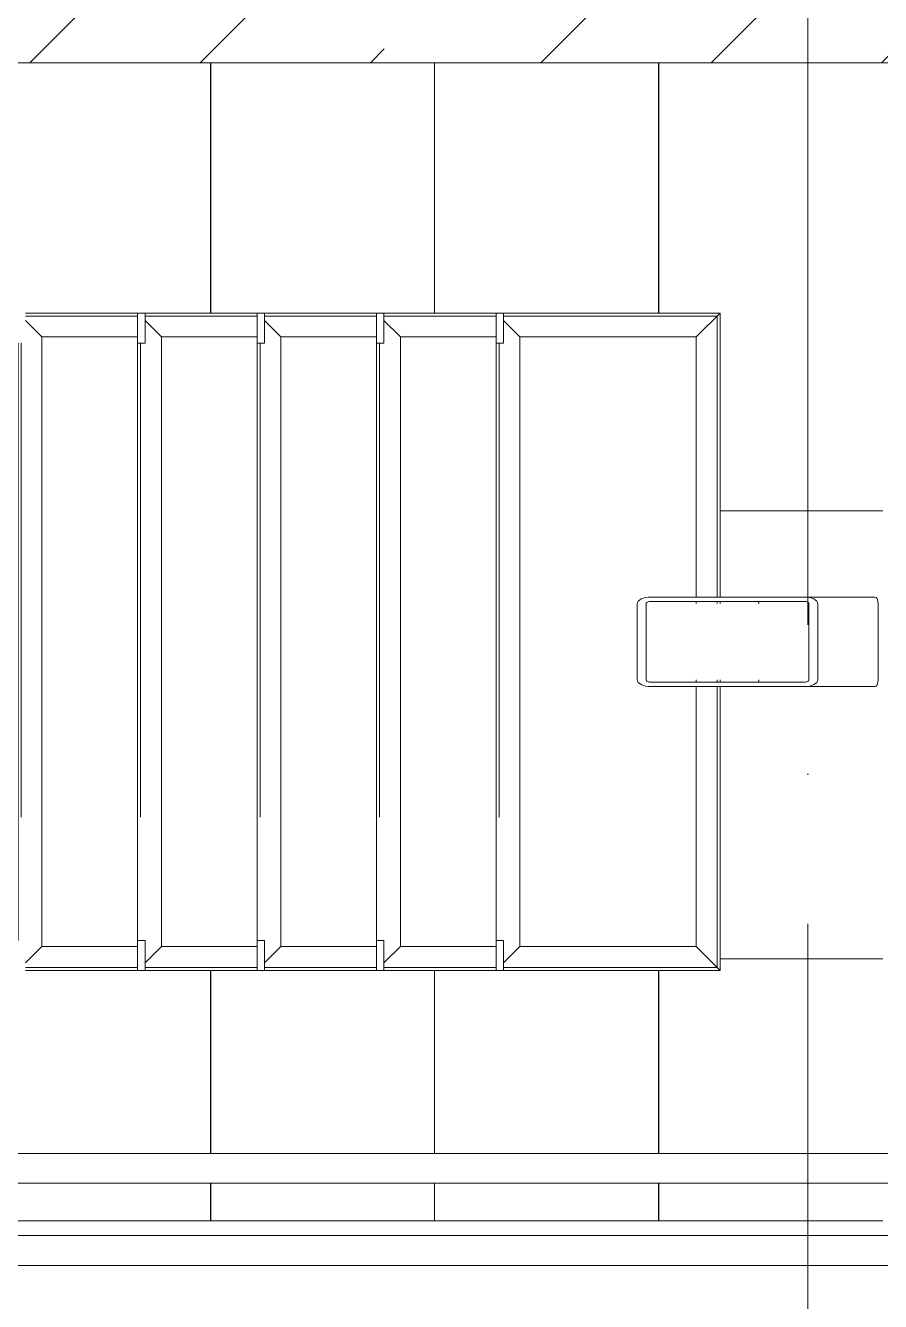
# Model space of a CAD drawing. Header units: millimetres. Extents: x -6467 to 106027, y -7090 to 195095.
# Drawn here: x 70112 to 71256, y 159787 to 161495 of the extents above; entities that cross this region are included whole.
import ezdxf

# ---------------------------------------------------------------- set-up
doc = ezdxf.new("R2010")
doc.units = ezdxf.units.MM
doc.linetypes.add('50_200_ШТРИХ_1Т_ш5_п1_п1_', pattern=[1400, 1000, -200, 0, -200])
doc.linetypes.add('Штрих', pattern=[1270, 635, -635])
for name, color, linetype, lineweight, true_color in [('A-GENM-1', 7, 'Continuous', 9, 0xaaaaaa), ('A-GENM-HDLN-1', 7, 'Штрих', 5, 0xaaaaaa), ('S-STRS-1', 7, 'Continuous', 9, 0xaaaaaa), ('S-STRS-2', 7, 'Continuous', 5, 0xbfbfbf), ('Оси-3', 7, '50_200_ШТРИХ_1Т_ш5_п1_п1_', 9, 0xaaaaaa)]:
    doc.layers.add(name, color=color, linetype=linetype, lineweight=lineweight, true_color=true_color)
doc.layers.add('A-WALL', color=7, linetype='Continuous', lineweight=5)
doc.layers.add('Ограждение', color=7, linetype='Continuous', lineweight=9)
pattern_1 = [(180, (69159.45, 161445.1), (-7e-14, -600), []), (270, (69159.45, 161445.1), (600, 4e-14), [])]

# ---------------------------------------------------------------- blocks, each defined once
blk = doc.blocks.new('О_Элемент ограждения_Обод_Труба_ГОСТ 8645-68 - О_Элемент ограждения_Обод_Труба_ГОСТ 8645-68-26169597-АИ_План этажа Радиаторы_3')
at = {"layer": 'Ограждение'}
for p, q in [((-3900, 20), (0, 20)), ((0, -20), (-3900, -20))]:
    blk.add_line(p, q, dxfattribs=at)
blk = doc.blocks.new('О_Элемент поручня_Маршевый_Труба_ГОСТ 8732-78 - О_Элемент поручня_Маршевый_Труба_ГОСТ 8732-78-26169598-АИ_План этажа Радиаторы_3')
at = {"layer": 'Ограждение'}
for p, q in [((-13.2, 0), (-3902.6, 0)), ((-3902.6, -40), (-13.2, -40))]:
    blk.add_line(p, q, dxfattribs=at)
blk = doc.blocks.new('ОМ_Труба_ГОСТ 8639-82 - ОМ_Труба_ГОСТ 8639-82-19082044-АИ_План этажа Радиаторы_3')
at = {"layer": 'A-GENM-1'}
for p, q in [((9439.5, 58116), (9645.1, 58116)), ((9739.6, 58116), (9645.1, 58116)), ((9689, 58116), (9739.6, 58116)), ((9421.3, 58005), (9421.3, 58107)), ((9433.4, 58107), (9433.4, 58005)), ((9645.1, 58110), (9439.5, 58110)), ((9651.1, 58005), (9651.1, 58107)), ((9663.2, 58107), (9663.2, 58005)), ((9744.1, 58107), (9744.1, 58005)), ((9439.5, 58002), (9645.1, 58002)), ((9645.1, 57996), (9439.5, 57996)), ((9645.1, 57996), (9739.6, 57996)), ((9739.6, 57996), (9689, 57996))]:
    blk.add_line(p, q, dxfattribs=at)
at = {"layer": 'A-GENM-1', "flags": 128}
for points in [[(9421.3, 58107), (9421.7, 58108.8), (9422.7, 58110.5), (9424.4, 58112), (9426.6, 58113.4), (9429.4, 58114.5), (9432.5, 58115.4), (9435.9, 58115.9), (9439.5, 58116)], [(9645.1, 58116), (9648.6, 58115.9), (9652, 58115.4), (9655.1, 58114.5), (9657.9, 58113.4), (9660.1, 58112), (9661.8, 58110.5), (9662.8, 58108.8), (9663.2, 58107)], [(9439.5, 58110), (9438.3, 58110), (9437.2, 58109.8), (9436.1, 58109.5), (9435.2, 58109.2), (9434.4, 58108.7), (9433.9, 58108.2), (9433.5, 58107.6), (9433.4, 58107)], [(9651.1, 58107), (9651, 58107.6), (9650.6, 58108.2), (9650.1, 58108.7), (9649.3, 58109.2), (9648.4, 58109.5), (9647.4, 58109.8), (9646.2, 58110), (9645.1, 58110)], [(9439.5, 57996), (9435.9, 57996.2), (9432.5, 57996.7), (9429.4, 57997.6), (9426.6, 57998.7), (9424.4, 58000), (9422.7, 58001.6), (9421.7, 58003.3), (9421.3, 58005)], [(9433.4, 58005), (9433.5, 58004.5), (9433.9, 58003.9), (9434.4, 58003.4), (9435.2, 58002.9), (9436.1, 58002.5), (9437.2, 58002.3), (9438.3, 58002.1), (9439.5, 58002)], [(9663.2, 58005), (9662.8, 58003.3), (9661.8, 58001.6), (9660.1, 58000), (9657.9, 57998.7), (9655.1, 57997.6), (9652, 57996.7), (9648.6, 57996.2), (9645.1, 57996)], [(9645.1, 58002), (9646.2, 58002.1), (9647.4, 58002.3), (9648.4, 58002.5), (9649.3, 58002.9), (9650.1, 58003.4), (9650.6, 58003.9), (9651, 58004.5), (9651.1, 58005)]]:
    blk.add_lwpolyline(points, dxfattribs=at)
at = {"layer": 'A-GENM-1'}
for centre, start_param, end_param in [((9739.6, 58107), 4.712389, 6.283185), ((9739.6, 58005), 3.141593, 4.712389)]:
    blk.add_ellipse(centre, major_axis=(0, 9), ratio=0.496139, start_param=start_param, end_param=end_param, dxfattribs=at)
blk = doc.blocks.new('ОМ_Уголок_ГОСТ 8509-93 - ОМ_Уголок_ГОСТ 8509-93-26209708-АИ_План этажа Радиаторы_3')
at = {"layer": 'A-GENM-1'}
for p, q in [((380, 0), (0, 0)), ((32, -32), (0, 0)), ((389, 0), (386, 0)), ((494, 0), (491, 0)), ((880, 0), (500, 0)), ((880, 0), (848, -32)), ((32, -32), (380, -32)), ((386, -32), (389, -32)), ((491, -32), (494, -32)), ((500, -32), (848, -32))]:
    blk.add_line(p, q, dxfattribs=at)
at = {"layer": 'A-GENM-HDLN-1'}
for p, q in [((4, -4), (380, -4)), ((386, -4), (389, -4)), ((491, -4), (494, -4)), ((500, -4), (876, -4))]:
    blk.add_line(p, q, dxfattribs=at)
blk = doc.blocks.new('ОМ_Уголок_ГОСТ 8509-93 - ОМ_Уголок_ГОСТ 8509-93-V107-АИ_План этажа Радиаторы_3')
at = {"layer": 'A-GENM-1'}
for p, q in [((32, -32), (10, -10)), ((840, 0), (40, 0)), ((870, -10), (848, -32)), ((32, -32), (848, -32))]:
    blk.add_line(p, q, dxfattribs=at)
at = {"layer": 'A-GENM-HDLN-1'}
blk.add_line((40, -4), (840, -4), dxfattribs=at)
blk = doc.blocks.new('ОМ_Уголок_ГОСТ 8509-93 - ОМ_Уголок_ГОСТ 8509-93-19082047-АИ_План этажа Радиаторы_3')
at = {"layer": 'A-GENM-1'}
for p, q in [((300, 0), (10, 0)), ((32, -32), (10, -10)), ((300, 0), (268, -32)), ((32, -32), (268, -32))]:
    blk.add_line(p, q, dxfattribs=at)
at = {"layer": 'A-GENM-HDLN-1'}
blk.add_line((10, -4), (296, -4), dxfattribs=at)
blk = doc.blocks.new('ОМ_Уголок_ГОСТ 8509-93 - ОМ_Уголок_ГОСТ 8509-93-V108-АИ_План этажа Радиаторы_3')
at = {"layer": 'A-GENM-1'}
for p, q in [((290, 0), (0, 0)), ((32, -32), (0, 0)), ((290, -10), (268, -32)), ((32, -32), (268, -32))]:
    blk.add_line(p, q, dxfattribs=at)
at = {"layer": 'A-GENM-HDLN-1'}
blk.add_line((4, -4), (290, -4), dxfattribs=at)
blk = doc.blocks.new('ОМ_Труба_ГОСТ 8639-82 - ОМ_Труба_ГОСТ 8639-82-V109-АИ_План этажа Радиаторы_3')
at = {"layer": 'A-GENM-1'}
for centre, start_param, end_param in [((9579.6, 58107), 4.712389, 4.974188), ((9579.6, 58005), 4.45059, 4.712389)]:
    blk.add_ellipse(centre, major_axis=(0, 9), ratio=0.496139, start_param=start_param, end_param=end_param, dxfattribs=at)
blk = doc.blocks.new('ОМ_Уголок_ГОСТ 8509-93 - ОМ_Уголок_ГОСТ 8509-93-V110-АИ_План этажа Радиаторы_3')
at = {"layer": 'A-GENM-1'}
for p, q in [((160, 0), (10, 0)), ((32, -32), (10, -10)), ((32, -32), (160, -32))]:
    blk.add_line(p, q, dxfattribs=at)
at = {"layer": 'A-GENM-HDLN-1'}
blk.add_line((10, -4), (160, -4), dxfattribs=at)
blk = doc.blocks.new('ОМ_Уголок_ГОСТ 8509-93 - ОМ_Уголок_ГОСТ 8509-93-V111-АИ_План этажа Радиаторы_3')
at = {"layer": 'A-GENM-1'}
for p, q in [((290, 0), (140, 0)), ((290, -10), (268, -32)), ((140, -32), (268, -32))]:
    blk.add_line(p, q, dxfattribs=at)
at = {"layer": 'A-GENM-HDLN-1'}
blk.add_line((140, -4), (290, -4), dxfattribs=at)
blk = doc.blocks.new('ОМ_Полоса_Трапеция прямоугольная_Прокат_ГОСТ 103-2006 - ОМ_Полоса_Трапеция прямоугольная_Прокат_ГОСТ 103-2006-19082130-АИ_План этажа Радиаторы_3')
at = {"layer": 'A-GENM-1'}
for p, q in [((9232.3, 58496), (9242.3, 58496)), ((9232.3, 58456), (9232.3, 58496)), ((9242.3, 58496), (9242.3, 58456)), ((9242.3, 58456), (9232.3, 58456))]:
    blk.add_line(p, q, dxfattribs=at)
blk = doc.blocks.new('ОМ_Полоса_Трапеция прямоугольная_Прокат_ГОСТ 103-2006 - ОМ_Полоса_Трапеция прямоугольная_Прокат_ГОСТ 103-2006-19082170-АИ_План этажа Радиаторы_3')
at = {"layer": 'A-GENM-1'}
for p, q in [((9232.3, 57656), (9242.3, 57656)), ((9232.3, 57616), (9232.3, 57656)), ((9242.3, 57656), (9242.3, 57616)), ((9242.3, 57616), (9232.3, 57616))]:
    blk.add_line(p, q, dxfattribs=at)

msp = doc.modelspace()

# ---------------------------------------------------------------- hatches: boundary and pattern name
at = {"layer": 'A-WALL'}
h = msp.add_hatch(dxfattribs=at)
h.set_pattern_fill('FP_1', color=256, style=0, pattern_type=2)
h.set_pattern_definition([(45, (109.45, 102614.03), (-228.0985, 228.0985), []), (45, (337.55, 102614.03), (-228.0985, 228.0985), [403.225, -80.645, 6.706, -73.939])])
h.paths.add_polyline_path([(74809.4, 161445.1), (74809.4, 161695.1), (69359.4, 161695.1), (69359.4, 161445.1), (74559.4, 161445.1)])
at = {"layer": 'S-STRS-2'}
h = msp.add_hatch(dxfattribs=at)
h.set_pattern_fill('FP_17', color=256, style=0, pattern_type=2)
h.set_pattern_definition(pattern_1)
h.paths.add_polyline_path([(70059.4, 159895.1), (70359.4, 159895.1), (70359.4, 159945.1), (70059.4, 159945.1)])
h.paths.add_polyline_path([(70059.4, 159985.1), (70359.4, 159985.1), (70359.4, 160230.1), (70059.4, 160230.1), (70059.4, 160012.1)])
h.paths.add_polyline_path([(70081.7, 161110.1), (70359.4, 161110.1), (70359.4, 161445.1), (70059.4, 161445.1), (70059.4, 161110.1), (70066.7, 161110.1)])
h = msp.add_hatch(dxfattribs=at)
h.set_pattern_fill('FP_17', color=256, style=0, pattern_type=2)
h.set_pattern_definition(pattern_1)
h.paths.add_polyline_path([(70359.4, 159895.1), (70659.4, 159895.1), (70659.4, 159945.1), (70359.4, 159945.1)])
h.paths.add_polyline_path([(70359.4, 159985.1), (70659.4, 159985.1), (70659.4, 160230.1), (70359.4, 160230.1), (70359.4, 160012.1)])
h.paths.add_polyline_path([(70401.7, 161110.1), (70659.4, 161110.1), (70659.4, 161445.1), (70359.4, 161445.1), (70359.4, 161110.1), (70386.7, 161110.1)])
h = msp.add_hatch(dxfattribs=at)
h.set_pattern_fill('FP_17', color=256, style=0, pattern_type=2)
h.set_pattern_definition(pattern_1)
h.paths.add_polyline_path([(70659.4, 159895.1), (70959.4, 159895.1), (70959.4, 159945.1), (70659.4, 159945.1)])
h.paths.add_polyline_path([(70959.4, 159985.1), (70959.4, 160230.1), (70659.4, 160230.1), (70659.4, 159985.1), (70696.4, 159985.1)])
h.paths.add_polyline_path([(70689.7, 161110.1), (70959.4, 161110.1), (70959.4, 161445.1), (70659.4, 161445.1), (70659.4, 161110.1)])
h = msp.add_hatch(dxfattribs=at)
h.set_pattern_fill('FP_17', color=256, style=0, pattern_type=2)
h.set_pattern_definition(pattern_1)
h.paths.add_polyline_path([(70959.4, 159895.1), (71259.4, 159895.1), (71259.4, 159945.1), (70959.4, 159945.1)])
h.paths.add_polyline_path([(71259.4, 159985.1), (71259.4, 161445.1), (70959.4, 161445.1), (70959.4, 161110.1), (71041.7, 161110.1), (71041.7, 160730.1), (71154.5, 160729.8), (71154.5, 160724.1), (71160.5, 160726.3), (71159.5, 160729.7), (71172.6, 160729.9), (71251.5, 160728.6), (71253.4, 160722.8), (71253.5, 160715.2), (71251.3, 160611.3), (71249, 160610.1), (71161.2, 160611.6), (71159.5, 160616.1), (71154.5, 160614.1), (71154.5, 160610.1), (71041.7, 160610.1), (71041.7, 160230.1), (70959.4, 160230.1), (70959.4, 159985.1), (71109.9, 159985.1)])
h.paths.add_polyline_path([(71160.7, 160724.1), (71163.1, 160726.1), (71160.7, 160724.1)])
h.paths.add_polyline_path([(71163.3, 160724.1), (71165.9, 160726.1), (71163.3, 160724.1)])

# ---------------------------------------------------------------- linework, layer by layer
at = {"layer": 'A-WALL'}
msp.add_line((69108.4, 161445.1), (74559.4, 161445.1), dxfattribs=at)
at = {"layer": 'S-STRS-1'}
for p, q in [((70359.4, 161445.1), (70359.4, 161110.1)), ((70359.4, 161445.1), (70359.4, 161110.1)), ((70659.4, 161445.1), (70659.4, 161110.1)), ((70659.4, 161445.1), (70659.4, 161110.1)), ((70959.4, 161445.1), (70959.4, 161110.1)), ((70959.4, 161445.1), (70959.4, 161110.1)), ((70359.4, 160230.1), (70359.4, 159984.6)), ((70359.4, 160230.1), (70359.4, 159984.6)), ((70659.4, 160230.1), (70659.4, 159984.6)), ((70659.4, 160230.1), (70659.4, 159984.6)), ((70959.4, 160230.1), (70959.4, 159984.6)), ((70959.4, 160230.1), (70959.4, 159984.6)), ((70359.4, 159945.6), (70359.4, 159895.1)), ((70359.4, 159945.6), (70359.4, 159895.1)), ((70659.4, 159945.6), (70659.4, 159895.1)), ((70659.4, 159945.6), (70659.4, 159895.1)), ((70959.4, 159945.6), (70959.4, 159895.1)), ((70959.4, 159945.6), (70959.4, 159895.1)), ((70059.4, 159895.1), (70359.4, 159895.1)), ((70359.4, 159895.1), (70659.4, 159895.1)), ((70659.4, 159895.1), (70959.4, 159895.1)), ((70959.4, 159895.1), (71259.4, 159895.1))]:
    msp.add_line(p, q, dxfattribs=at)
at = {"layer": 'Оси-3'}
msp.add_line((71159.4, 193895), (71159.4, 96724.3), dxfattribs=at)

# ---------------------------------------------------------------- block references
at = {"layer": 'A-GENM-1', "extrusion": (0, 0, -1)}
for name, p, rotation in [('ОМ_Уголок_ГОСТ 8509-93 - ОМ_Уголок_ГОСТ 8509-93-V107-АИ_План этажа Радиаторы_3', (-70101.7, 161110.1), 269.9999999999989), ('ОМ_Уголок_ГОСТ 8509-93 - ОМ_Уголок_ГОСТ 8509-93-V107-АИ_План этажа Радиаторы_3', (-70261.7, 161110.1), 269.9999999999989), ('ОМ_Уголок_ГОСТ 8509-93 - ОМ_Уголок_ГОСТ 8509-93-V107-АИ_План этажа Радиаторы_3', (-70421.7, 161110.1), 269.9999999999989), ('ОМ_Уголок_ГОСТ 8509-93 - ОМ_Уголок_ГОСТ 8509-93-V107-АИ_План этажа Радиаторы_3', (-70581.7, 161110.1), 269.9999999999989), ('ОМ_Уголок_ГОСТ 8509-93 - ОМ_Уголок_ГОСТ 8509-93-V107-АИ_План этажа Радиаторы_3', (-70741.7, 161110.1), 269.9999999999989), ('ОМ_Уголок_ГОСТ 8509-93 - ОМ_Уголок_ГОСТ 8509-93-26209708-АИ_План этажа Радиаторы_3', (-71041.7, 160230.1), 89.99999999999908), ('ОМ_Уголок_ГОСТ 8509-93 - ОМ_Уголок_ГОСТ 8509-93-V110-АИ_План этажа Радиаторы_3', (-70101.7, 160230.1), 180), ('ОМ_Уголок_ГОСТ 8509-93 - ОМ_Уголок_ГОСТ 8509-93-V110-АИ_План этажа Радиаторы_3', (-70261.7, 160230.1), 180), ('ОМ_Уголок_ГОСТ 8509-93 - ОМ_Уголок_ГОСТ 8509-93-V110-АИ_План этажа Радиаторы_3', (-70421.7, 160230.1), 180), ('ОМ_Уголок_ГОСТ 8509-93 - ОМ_Уголок_ГОСТ 8509-93-V110-АИ_План этажа Радиаторы_3', (-70581.7, 160230.1), 180), ('ОМ_Уголок_ГОСТ 8509-93 - ОМ_Уголок_ГОСТ 8509-93-19082047-АИ_План этажа Радиаторы_3', (-70741.7, 160230.1), 180)]:
    msp.add_blockref(name, p, dxfattribs=dict(at, rotation=rotation))
for name, p in [('ОМ_Уголок_ГОСТ 8509-93 - ОМ_Уголок_ГОСТ 8509-93-V111-АИ_План этажа Радиаторы_3', (-70401.7, 161110.1)), ('ОМ_Уголок_ГОСТ 8509-93 - ОМ_Уголок_ГОСТ 8509-93-V111-АИ_План этажа Радиаторы_3', (-70561.7, 161110.1)), ('ОМ_Уголок_ГОСТ 8509-93 - ОМ_Уголок_ГОСТ 8509-93-V111-АИ_План этажа Радиаторы_3', (-70721.7, 161110.1)), ('ОМ_Уголок_ГОСТ 8509-93 - ОМ_Уголок_ГОСТ 8509-93-V111-АИ_План этажа Радиаторы_3', (-70881.7, 161110.1)), ('ОМ_Уголок_ГОСТ 8509-93 - ОМ_Уголок_ГОСТ 8509-93-V108-АИ_План этажа Радиаторы_3', (-71041.7, 161110.1))]:
    msp.add_blockref(name, p, dxfattribs=at)
at = {"layer": 'A-GENM-1'}
for name, p in [('ОМ_Полоса_Трапеция прямоугольная_Прокат_ГОСТ 103-2006 - ОМ_Полоса_Трапеция прямоугольная_Прокат_ГОСТ 103-2006-19082130-АИ_План этажа Радиаторы_3', (61029.4, 102614)), ('ОМ_Полоса_Трапеция прямоугольная_Прокат_ГОСТ 103-2006 - ОМ_Полоса_Трапеция прямоугольная_Прокат_ГОСТ 103-2006-19082130-АИ_План этажа Радиаторы_3', (61189.4, 102614)), ('ОМ_Полоса_Трапеция прямоугольная_Прокат_ГОСТ 103-2006 - ОМ_Полоса_Трапеция прямоугольная_Прокат_ГОСТ 103-2006-19082130-АИ_План этажа Радиаторы_3', (61349.4, 102614)), ('ОМ_Полоса_Трапеция прямоугольная_Прокат_ГОСТ 103-2006 - ОМ_Полоса_Трапеция прямоугольная_Прокат_ГОСТ 103-2006-19082130-АИ_План этажа Радиаторы_3', (61509.4, 102614)), ('ОМ_Труба_ГОСТ 8639-82 - ОМ_Труба_ГОСТ 8639-82-19082044-АИ_План этажа Радиаторы_3', (61509.4, 102614)), ('ОМ_Труба_ГОСТ 8639-82 - ОМ_Труба_ГОСТ 8639-82-V109-АИ_План этажа Радиаторы_3', (61509.4, 102614)), ('ОМ_Полоса_Трапеция прямоугольная_Прокат_ГОСТ 103-2006 - ОМ_Полоса_Трапеция прямоугольная_Прокат_ГОСТ 103-2006-19082170-АИ_План этажа Радиаторы_3', (61029.4, 102614)), ('ОМ_Полоса_Трапеция прямоугольная_Прокат_ГОСТ 103-2006 - ОМ_Полоса_Трапеция прямоугольная_Прокат_ГОСТ 103-2006-19082170-АИ_План этажа Радиаторы_3', (61189.4, 102614)), ('ОМ_Полоса_Трапеция прямоугольная_Прокат_ГОСТ 103-2006 - ОМ_Полоса_Трапеция прямоугольная_Прокат_ГОСТ 103-2006-19082170-АИ_План этажа Радиаторы_3', (61349.4, 102614)), ('ОМ_Полоса_Трапеция прямоугольная_Прокат_ГОСТ 103-2006 - ОМ_Полоса_Трапеция прямоугольная_Прокат_ГОСТ 103-2006-19082170-АИ_План этажа Радиаторы_3', (61509.4, 102614))]:
    msp.add_blockref(name, p, dxfattribs=at)
at = {"layer": 'Ограждение', "rotation": 180}
for name, p in [('О_Элемент поручня_Маршевый_Труба_ГОСТ 8732-78 - О_Элемент поручня_Маршевый_Труба_ГОСТ 8732-78-26169598-АИ_План этажа Радиаторы_3', (69151.6, 159945.1)), ('О_Элемент ограждения_Обод_Труба_ГОСТ 8645-68 - О_Элемент ограждения_Обод_Труба_ГОСТ 8645-68-26169597-АИ_План этажа Радиаторы_3', (69159.4, 159855.1))]:
    msp.add_blockref(name, p, dxfattribs=at)

doc.saveas('drawing.dxf')
